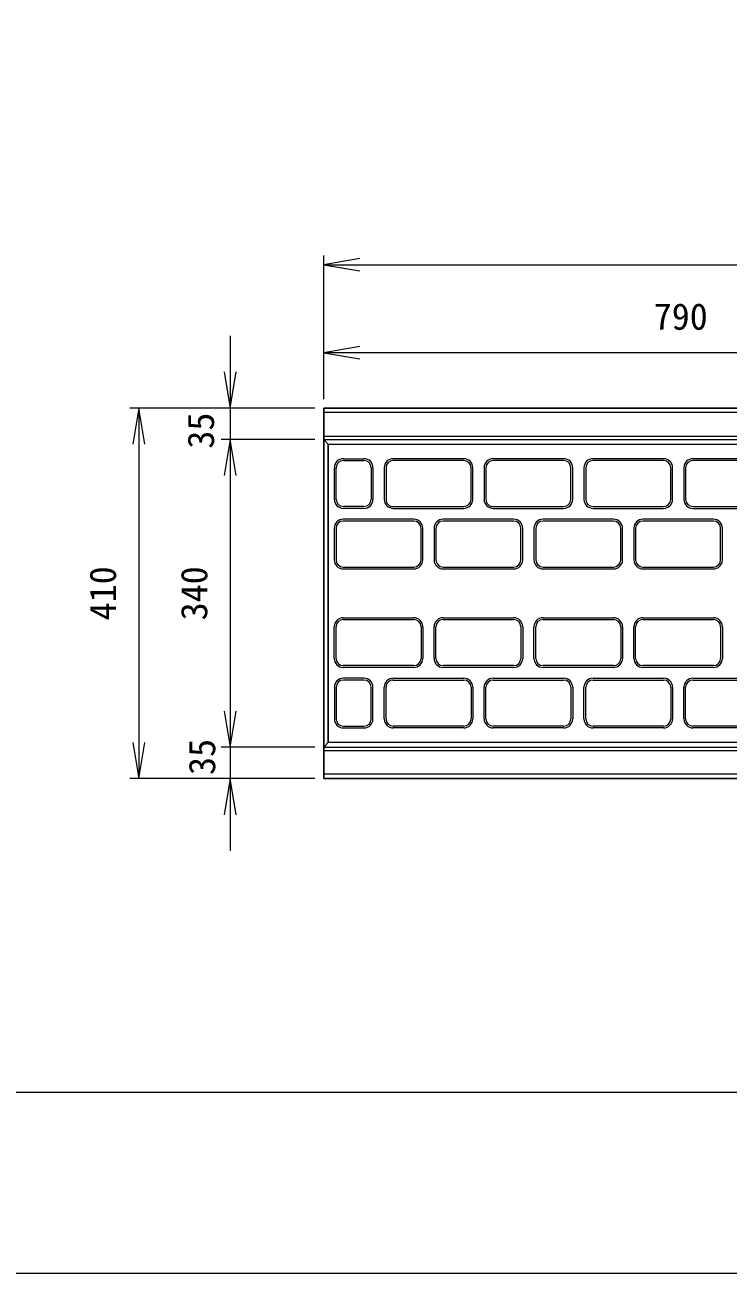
# Model space of a CAD drawing. Units: millimetres at full size, sheet at 1:20. Extents: x 0 to 8400, y 0 to 5940.
# Drawn here: x 4851 to 5629, y 0 to 1381 of the extents above; entities that cross this region are included whole.
import ezdxf
from ezdxf.enums import TextEntityAlignment as Align

# ---------------------------------------------------------------- set-up
doc = ezdxf.new("R2010")
doc.units = ezdxf.units.MM
doc.header["$LTSCALE"] = 20
for name, color, linetype, lineweight in [('1', 7, 'Continuous', 9), ('CON（太線）', 1, 'Continuous', 25), ('寸法線', 7, 'Continuous', 9), ('構造物-寸法', 7, 'Continuous', 9)]:
    doc.layers.add(name, color=color, linetype=linetype, lineweight=lineweight)
doc.styles.add('ＭＳ ゴシック', font='')
doc.styles.get('ＭＳ ゴシック').set_extended_font_data('MS Gothic')

# ---------------------------------------------------------------- blocks, each defined once
blk = doc.blocks.new('open_arrow')
at = {"color": 0, "linetype": 'Continuous', "lineweight": -2}
blk.add_lwpolyline([(7.5, 1.25), (0, 0), (7.5, -1.25)], dxfattribs=at)

msp = doc.modelspace()

# ---------------------------------------------------------------- linework, layer by layer
at = {"layer": '1'}
for p, q in [((7181.65, 952.22), (5181.65, 952.22)), ((7181.65, 552.22), (5181.65, 552.22))]:
    msp.add_line(p, q, dxfattribs=at)
at = {"layer": 'CON（太線）'}
for p, q in [((5181.65, 957.22), (7181.65, 957.22)), ((5181.65, 957.22), (5181.65, 547.22)), ((5186.65, 917.22), (5186.65, 587.22)), ((5181.65, 547.22), (7181.65, 547.22))]:
    msp.add_line(p, q, dxfattribs=at)
at = {"layer": '寸法線'}
for p, q in [((5181.65, 967.22), (5181.65, 1125.91)), ((5181.65, 1115.91), (7181.65, 1115.91)), ((5078.11, 1037.22), (5078.11, 842.51)), ((5181.65, 967.22), (5181.65, 1028.53)), ((5971.65, 1018.53), (5181.65, 1018.53)), ((5171.65, 957.22), (4967.05, 957.22)), ((4977.05, 957.22), (4977.05, 547.22)), ((5171.65, 957.22), (5068.11, 957.22)), ((5171.65, 922.51), (5068.11, 922.51)), ((5171.65, 922.51), (5068.11, 922.51)), ((5078.11, 922.51), (5078.11, 581.93)), ((5181.65, 922.51), (7181.65, 922.51)), ((5078.11, 661.93), (5078.11, 467.22)), ((5171.65, 581.93), (5068.11, 581.93)), ((5171.65, 581.93), (5068.11, 581.93)), ((5181.65, 581.93), (7181.65, 581.93)), ((5171.65, 547.22), (4967.05, 547.22)), ((5171.65, 547.22), (5068.11, 547.22))]:
    msp.add_line(p, q, dxfattribs=at)
at = {"layer": '寸法線', "color": 2}
for p, q in [((5181.65, 926.16), (7181.65, 926.16)), ((5181.65, 578.27), (7181.65, 578.27))]:
    msp.add_line(p, q, dxfattribs=at)
at = {"layer": '寸法線', "color": 3}
msp.add_line((5186.65, 917.22), (5971.65, 917.22), dxfattribs=at)
msp.add_lwpolyline([(5976.65, 587.22), (5186.65, 587.22), (5186.65, 917.22)], dxfattribs=at)
at = {"layer": '構造物-寸法'}
for p, q in [((5186.65, 917.22), (5181.65, 922.51)), ((5203.35, 901.22), (5226.1, 901.22)), ((5203.35, 899.22), (5226.1, 899.22)), ((5336.6, 901.22), (5258.6, 901.22)), ((5336.6, 899.22), (5258.6, 899.22)), ((5447.1, 901.22), (5369.1, 901.22)), ((5447.1, 899.22), (5369.1, 899.22)), ((5557.6, 901.22), (5479.6, 901.22)), ((5557.6, 899.22), (5479.6, 899.22)), ((5668.1, 901.22), (5590.1, 901.22)), ((5668.1, 899.22), (5590.1, 899.22)), ((5193.35, 856.22), (5193.35, 891.22)), ((5195.35, 856.22), (5195.35, 891.22)), ((5234.1, 891.22), (5234.1, 856.22)), ((5236.1, 891.22), (5236.1, 856.22)), ((5248.6, 891.22), (5248.6, 856.22)), ((5250.6, 891.22), (5250.6, 856.22)), ((5344.6, 856.22), (5344.6, 891.22)), ((5346.6, 856.22), (5346.6, 891.22)), ((5359.1, 891.22), (5359.1, 856.22)), ((5361.1, 891.22), (5361.1, 856.22)), ((5455.1, 856.22), (5455.1, 891.22)), ((5457.1, 856.22), (5457.1, 891.22)), ((5469.6, 891.22), (5469.6, 856.22)), ((5471.6, 891.22), (5471.6, 856.22)), ((5565.6, 856.22), (5565.6, 891.22)), ((5567.6, 856.22), (5567.6, 891.22)), ((5580.1, 891.22), (5580.1, 856.22)), ((5582.1, 891.22), (5582.1, 856.22)), ((5226.1, 848.22), (5203.35, 848.22)), ((5226.1, 846.22), (5203.35, 846.22)), ((5258.6, 848.22), (5336.6, 848.22)), ((5258.6, 846.22), (5336.6, 846.22)), ((5369.1, 848.22), (5447.1, 848.22)), ((5369.1, 846.22), (5447.1, 846.22)), ((5479.6, 848.22), (5557.6, 848.22)), ((5479.6, 846.22), (5557.6, 846.22)), ((5590.1, 848.22), (5668.1, 848.22)), ((5590.1, 846.22), (5668.1, 846.22)), ((5281.24, 834.22), (5203.24, 834.22)), ((5281.24, 832.22), (5203.24, 832.22)), ((5391.74, 834.22), (5313.74, 834.22)), ((5391.74, 832.22), (5313.74, 832.22)), ((5502.24, 834.22), (5424.24, 834.22)), ((5502.24, 832.22), (5424.24, 832.22)), ((5612.74, 834.22), (5534.74, 834.22)), ((5612.74, 832.22), (5534.74, 832.22)), ((5193.24, 824.22), (5193.24, 789.22)), ((5195.24, 824.22), (5195.24, 789.22)), ((5289.24, 789.22), (5289.24, 824.22)), ((5291.24, 789.22), (5291.24, 824.22)), ((5303.74, 824.22), (5303.74, 789.22)), ((5305.74, 824.22), (5305.74, 789.22)), ((5399.74, 789.22), (5399.74, 824.22)), ((5401.74, 789.22), (5401.74, 824.22)), ((5414.24, 824.22), (5414.24, 789.22)), ((5416.24, 824.22), (5416.24, 789.22)), ((5510.24, 789.22), (5510.24, 824.22)), ((5512.24, 789.22), (5512.24, 824.22)), ((5524.74, 824.22), (5524.74, 789.22)), ((5526.74, 824.22), (5526.74, 789.22)), ((5620.74, 789.22), (5620.74, 824.22)), ((5622.74, 789.22), (5622.74, 824.22)), ((5203.24, 781.22), (5281.24, 781.22)), ((5203.24, 779.22), (5281.24, 779.22)), ((5313.74, 781.22), (5391.74, 781.22)), ((5313.74, 779.22), (5391.74, 779.22)), ((5424.24, 781.22), (5502.24, 781.22)), ((5424.24, 779.22), (5502.24, 779.22)), ((5534.74, 781.22), (5612.74, 781.22)), ((5534.74, 779.22), (5612.74, 779.22)), ((5203.24, 725.22), (5281.24, 725.22)), ((5203.24, 723.22), (5281.24, 723.22)), ((5313.74, 725.22), (5391.74, 725.22)), ((5313.74, 723.22), (5391.74, 723.22)), ((5424.24, 725.22), (5502.24, 725.22)), ((5424.24, 723.22), (5502.24, 723.22)), ((5534.74, 725.22), (5612.74, 725.22)), ((5534.74, 723.22), (5612.74, 723.22)), ((5193.24, 680.22), (5193.24, 715.22)), ((5195.24, 680.22), (5195.24, 715.22)), ((5289.24, 715.22), (5289.24, 680.22)), ((5291.24, 715.22), (5291.24, 680.22)), ((5303.74, 680.22), (5303.74, 715.22)), ((5305.74, 680.22), (5305.74, 715.22)), ((5399.74, 715.22), (5399.74, 680.22)), ((5401.74, 715.22), (5401.74, 680.22)), ((5414.24, 680.22), (5414.24, 715.22)), ((5416.24, 680.22), (5416.24, 715.22)), ((5510.24, 715.22), (5510.24, 680.22)), ((5512.24, 715.22), (5512.24, 680.22)), ((5524.74, 680.22), (5524.74, 715.22)), ((5526.74, 680.22), (5526.74, 715.22)), ((5620.74, 715.22), (5620.74, 680.22)), ((5622.74, 715.22), (5622.74, 680.22)), ((5281.24, 672.22), (5203.24, 672.22)), ((5281.24, 670.22), (5203.24, 670.22)), ((5391.74, 672.22), (5313.74, 672.22)), ((5391.74, 670.22), (5313.74, 670.22)), ((5502.24, 672.22), (5424.24, 672.22)), ((5502.24, 670.22), (5424.24, 670.22)), ((5612.74, 672.22), (5534.74, 672.22)), ((5612.74, 670.22), (5534.74, 670.22)), ((5226.1, 658.22), (5203.35, 658.22)), ((5226.1, 656.22), (5203.35, 656.22)), ((5258.6, 658.22), (5336.6, 658.22)), ((5258.6, 656.22), (5336.6, 656.22)), ((5369.1, 658.22), (5447.1, 658.22)), ((5369.1, 656.22), (5447.1, 656.22)), ((5479.6, 658.22), (5557.6, 658.22)), ((5479.6, 656.22), (5557.6, 656.22)), ((5590.1, 658.22), (5668.1, 658.22)), ((5590.1, 656.22), (5668.1, 656.22)), ((5193.35, 648.22), (5193.35, 613.22)), ((5195.35, 648.22), (5195.35, 613.22)), ((5234.1, 613.22), (5234.1, 648.22)), ((5236.1, 613.22), (5236.1, 648.22)), ((5248.6, 613.22), (5248.6, 648.22)), ((5250.6, 613.22), (5250.6, 648.22)), ((5344.6, 648.22), (5344.6, 613.22)), ((5346.6, 648.22), (5346.6, 613.22)), ((5359.1, 613.22), (5359.1, 648.22)), ((5361.1, 613.22), (5361.1, 648.22)), ((5455.1, 648.22), (5455.1, 613.22)), ((5457.1, 648.22), (5457.1, 613.22)), ((5469.6, 613.22), (5469.6, 648.22)), ((5471.6, 613.22), (5471.6, 648.22)), ((5565.6, 648.22), (5565.6, 613.22)), ((5567.6, 648.22), (5567.6, 613.22)), ((5580.1, 613.22), (5580.1, 648.22)), ((5582.1, 613.22), (5582.1, 648.22)), ((5203.35, 605.22), (5226.1, 605.22)), ((5203.35, 603.22), (5226.1, 603.22)), ((5336.6, 605.22), (5258.6, 605.22)), ((5336.6, 603.22), (5258.6, 603.22)), ((5447.1, 605.22), (5369.1, 605.22)), ((5447.1, 603.22), (5369.1, 603.22)), ((5557.6, 605.22), (5479.6, 605.22)), ((5557.6, 603.22), (5479.6, 603.22)), ((5668.1, 605.22), (5590.1, 605.22)), ((5668.1, 603.22), (5590.1, 603.22)), ((5186.65, 587.22), (5181.65, 581.93))]:
    msp.add_line(p, q, dxfattribs=at)
at = {"layer": '構造物-寸法', "color": 2}
msp.add_lwpolyline([(0, 5940), (0, 0), (8400, 0), (8400, 5940)], close=True, dxfattribs=at)
at = {"layer": '構造物-寸法'}
msp.add_lwpolyline([(200, 5740), (200, 200), (8200, 200), (8200, 5740)], close=True, dxfattribs=at)
for centre, radius, start, end in [((5203.35, 891.22), 10, 90, 180), ((5203.35, 891.22), 8, 90, 180), ((5226.1, 891.22), 10, 0, 90), ((5226.1, 891.22), 8, 0, 90), ((5258.6, 891.22), 10, 90, 180), ((5258.6, 891.22), 8, 90, 180), ((5336.6, 891.22), 10, 0, 90), ((5336.6, 891.22), 8, 0, 90), ((5369.1, 891.22), 10, 90, 180), ((5369.1, 891.22), 8, 90, 180), ((5447.1, 891.22), 10, 0, 90), ((5447.1, 891.22), 8, 0.00003, 90.00003), ((5479.6, 891.22), 10, 90, 180), ((5479.6, 891.22), 8, 90, 180), ((5557.6, 891.22), 10, 0, 90), ((5557.6, 891.22), 8, 0, 90), ((5590.1, 891.22), 10, 90, 180), ((5590.1, 891.22), 8, 90, 180), ((5203.35, 856.22), 10, 180, 270), ((5203.35, 856.22), 8, 180, 270), ((5226.1, 856.22), 10, 270.00003, 0.00003), ((5226.1, 856.22), 8, 270, 0), ((5258.6, 856.22), 10, 180, 270), ((5258.6, 856.22), 8, 179.99997, 269.99997), ((5336.6, 856.22), 10, 270, 0), ((5336.6, 856.22), 8, 270, 0), ((5369.1, 856.22), 10, 180, 270), ((5369.1, 856.22), 8, 179.99997, 269.99997), ((5447.1, 856.22), 10, 270, 0), ((5447.1, 856.22), 8, 270, 0), ((5479.6, 856.22), 10, 180, 270), ((5479.6, 856.22), 8, 180, 270), ((5557.6, 856.22), 10, 270, 0), ((5557.6, 856.22), 8, 270, 0), ((5590.1, 856.22), 10, 179.99997, 269.99997), ((5590.1, 856.22), 8, 180, 270), ((5203.24, 824.22), 10, 90, 180), ((5203.24, 824.22), 8, 90, 180), ((5281.24, 824.22), 10, 0, 90), ((5281.24, 824.22), 8, 0, 90), ((5313.74, 824.22), 10, 90, 180), ((5313.74, 824.22), 8, 90, 180), ((5391.74, 824.22), 10, 0, 90), ((5391.74, 824.22), 8, 0, 90), ((5424.24, 824.22), 10, 90, 180), ((5424.24, 824.22), 8, 90, 180), ((5502.24, 824.22), 10, 0, 90), ((5502.24, 824.22), 8, 359.99997, 89.99997), ((5534.74, 824.22), 10, 90, 180), ((5534.74, 824.22), 8, 90, 180), ((5612.74, 824.22), 10, 0, 90), ((5612.74, 824.22), 8, 0, 90), ((5203.24, 789.22), 10, 180, 270), ((5203.24, 789.22), 8, 180, 270), ((5281.24, 789.22), 10, 270, 0), ((5281.24, 789.22), 8, 270, 0), ((5313.74, 789.22), 10, 180, 270), ((5313.74, 789.22), 8, 180, 270), ((5391.74, 789.22), 10, 270, 0), ((5391.74, 789.22), 8, 270, 0), ((5424.24, 789.22), 10, 180.00003, 270.00003), ((5424.24, 789.22), 8, 180, 270), ((5502.24, 789.22), 10, 270, 0), ((5502.24, 789.22), 8, 270, 0), ((5534.74, 789.22), 10, 180, 270), ((5534.74, 789.22), 8, 180, 270), ((5612.74, 789.22), 10, 270, 0), ((5612.74, 789.22), 8, 270, 0), ((5203.24, 715.22), 10, 90, 180), ((5203.24, 715.22), 8, 90, 180), ((5281.24, 715.22), 10, 0, 90), ((5281.24, 715.22), 8, 0, 90), ((5313.74, 715.22), 10, 90, 180), ((5313.74, 715.22), 8, 90, 180), ((5391.74, 715.22), 10, 0, 90), ((5391.74, 715.22), 8, 0, 90), ((5424.24, 715.22), 10, 89.99997, 179.99997), ((5424.24, 715.22), 8, 90, 180), ((5502.24, 715.22), 10, 0, 90), ((5502.24, 715.22), 8, 0, 90), ((5534.74, 715.22), 10, 90, 180), ((5534.74, 715.22), 8, 90, 180), ((5612.74, 715.22), 10, 0, 90), ((5612.74, 715.22), 8, 0, 90), ((5203.24, 680.22), 10, 180, 270), ((5203.24, 680.22), 8, 180, 270), ((5281.24, 680.22), 10, 270, 0), ((5281.24, 680.22), 8, 270, 0), ((5313.74, 680.22), 10, 180, 270), ((5313.74, 680.22), 8, 180, 270), ((5391.74, 680.22), 10, 270, 0), ((5391.74, 680.22), 8, 270, 0), ((5424.24, 680.22), 10, 180, 270), ((5424.24, 680.22), 8, 180, 270), ((5502.24, 680.22), 10, 270, 0), ((5502.24, 680.22), 8, 270.00003, 0.00003), ((5534.74, 680.22), 10, 180, 270), ((5534.74, 680.22), 8, 180, 270), ((5612.74, 680.22), 10, 270, 0), ((5612.74, 680.22), 8, 270, 0), ((5203.35, 648.22), 10, 90, 180), ((5203.35, 648.22), 8, 90, 180), ((5226.1, 648.22), 10, 359.99997, 89.99997), ((5226.1, 648.22), 8, 0, 90), ((5258.6, 648.22), 10, 90, 180), ((5258.6, 648.22), 8, 90.00003, 180.00003), ((5336.6, 648.22), 10, 0, 90), ((5336.6, 648.22), 8, 0, 90), ((5369.1, 648.22), 10, 90, 180), ((5369.1, 648.22), 8, 89.99997, 179.99997), ((5447.1, 648.22), 10, 0, 90), ((5447.1, 648.22), 8, 0, 90), ((5479.6, 648.22), 10, 90, 180), ((5479.6, 648.22), 8, 90, 180), ((5557.6, 648.22), 10, 0, 90), ((5557.6, 648.22), 8, 0, 90), ((5590.1, 648.22), 10, 89.99997, 179.99997), ((5590.1, 648.22), 8, 90, 180), ((5203.35, 613.22), 10, 180, 270), ((5203.35, 613.22), 8, 180, 270), ((5226.1, 613.22), 10, 270, 0), ((5226.1, 613.22), 8, 270, 0), ((5258.6, 613.22), 10, 180, 270), ((5258.6, 613.22), 8, 180, 270), ((5336.6, 613.22), 10, 270, 0), ((5336.6, 613.22), 8, 270, 0), ((5369.1, 613.22), 10, 180, 270), ((5369.1, 613.22), 8, 180, 270), ((5447.1, 613.22), 10, 270, 0), ((5447.1, 613.22), 8, 269.99997, 359.99997), ((5479.6, 613.22), 10, 180, 270), ((5479.6, 613.22), 8, 180, 270), ((5557.6, 613.22), 10, 270, 0), ((5557.6, 613.22), 8, 270, 0), ((5590.1, 613.22), 10, 180, 270), ((5590.1, 613.22), 8, 180, 270)]:
    msp.add_arc(centre, radius, start, end, dxfattribs=at)

# ---------------------------------------------------------------- block references
at = {"layer": '寸法線', "xscale": 5.33, "yscale": 5.33}
for p in [(5181.65, 1115.91), (5181.65, 1018.53)]:
    msp.add_blockref('open_arrow', p, dxfattribs=at)
for p, rotation in [((5078.11, 957.22), 90), ((4977.05, 957.22), 270), ((5078.11, 922.51), 270), ((5078.11, 922.51), 270), ((5078.11, 581.93), 90), ((5078.11, 581.93), 90), ((4977.05, 547.22), 90), ((5078.11, 547.22), 270)]:
    msp.add_blockref('open_arrow', p, dxfattribs=dict(at, rotation=rotation))

# ---------------------------------------------------------------- texts
at = {"layer": '寸法線', "style": 'ＭＳ ゴシック'}
msp.add_text('790', height=29.33, dxfattribs=at).set_placement((5576.65, 1058.53), align=Align.MIDDLE_CENTER)
for s, p in [('35', (5045.56, 932.25)), ('410', (4937.05, 752.22)), ('340', (5038.11, 752.22)), ('35', (5046.88, 571.14))]:
    msp.add_text(s, height=29.33, rotation=90, dxfattribs=at).set_placement(p, align=Align.MIDDLE_CENTER)

doc.saveas('drawing.dxf')
